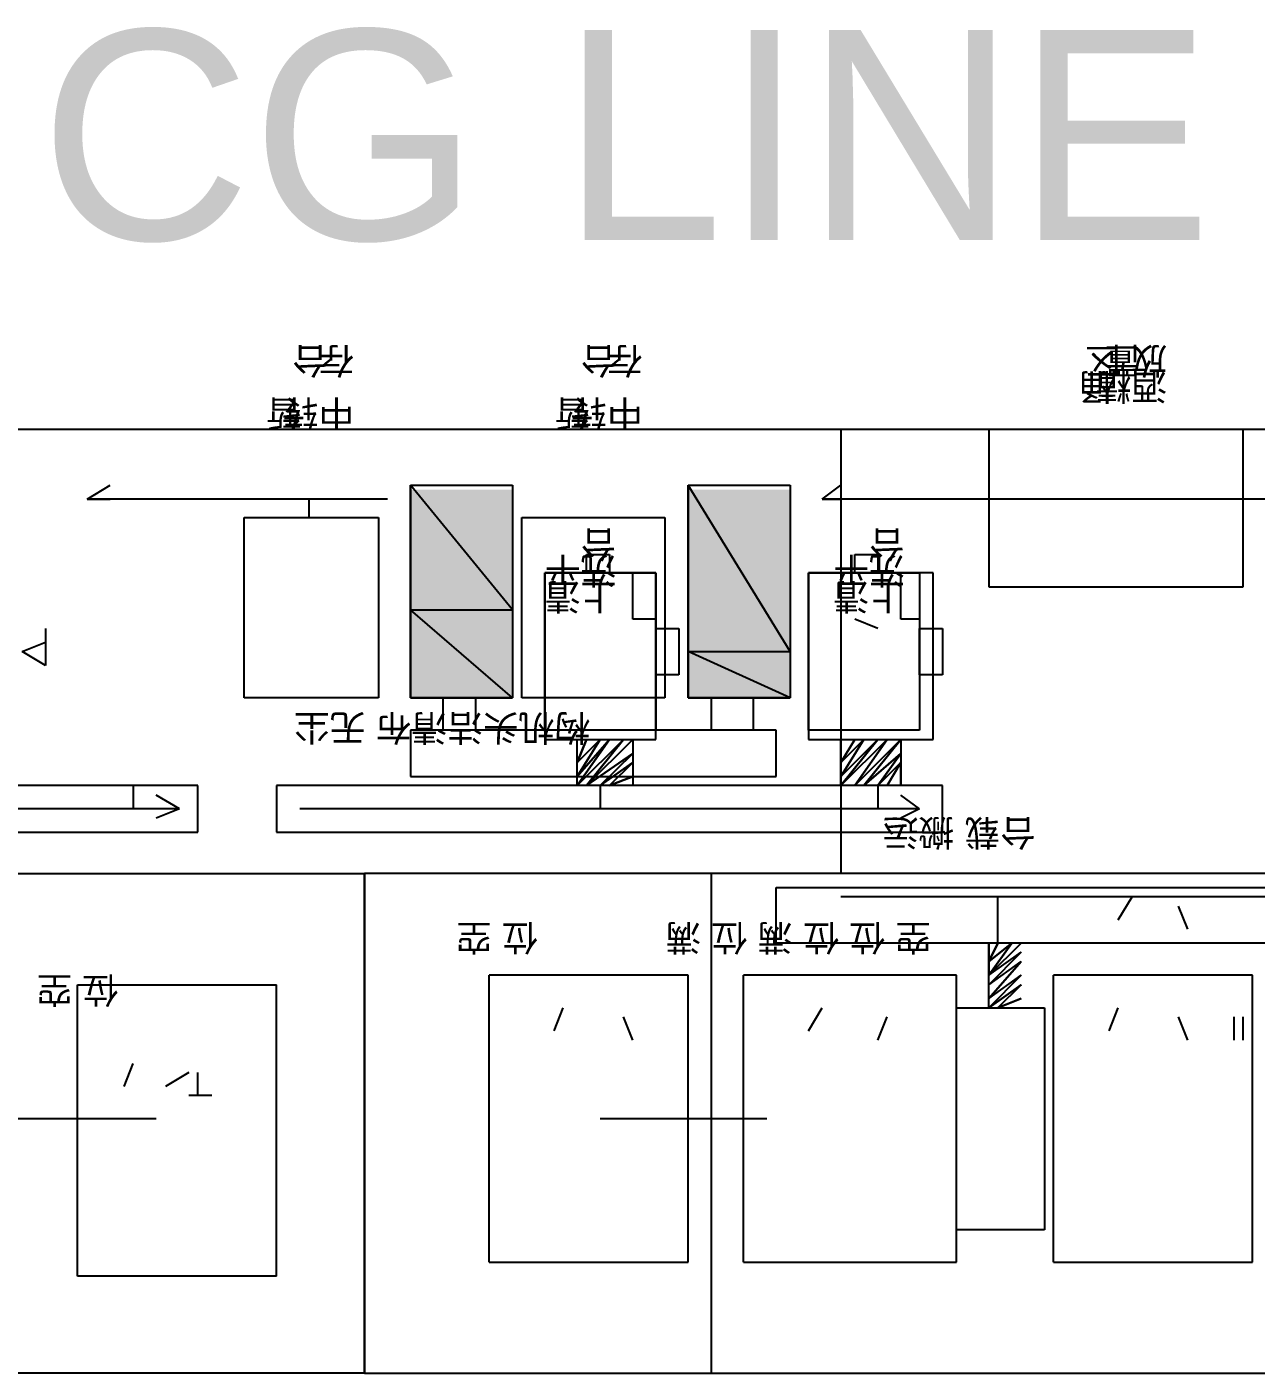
# Model space of a CAD drawing. Header units: millimetres. Extents: x 5 to 415, y 48 to 251.
# Drawn here: x 181.45 to 186.14, y 174.89 to 180.02 of the extents above; entities that cross this region are included whole.
import ezdxf

# ---------------------------------------------------------------- set-up
doc = ezdxf.new("R2010")
doc.units = ezdxf.units.MM
for name, color, linetype in [('H', 7, 'Continuous'), ('P', 7, 'Continuous'), ('T', 7, 'Continuous')]:
    doc.layers.add(name, color=color, linetype=linetype)

msp = doc.modelspace()

# ---------------------------------------------------------------- hatches: boundary and pattern name
at = {"layer": 'H', "linetype": 'Continuous'}
for points in [[(182.915, 177.8), (182.915, 178.259), (183.303, 178.259), (183.303, 177.8), (182.915, 177.8)], [(183.974, 177.624), (183.974, 178.259), (184.362, 178.259), (184.362, 177.624), (183.974, 177.624)], [(182.915, 177.465), (182.915, 177.8), (183.303, 177.8), (183.303, 177.465), (182.915, 177.465)], [(183.974, 177.465), (183.974, 177.624), (184.362, 177.624), (184.362, 177.465), (183.974, 177.465)]]:
    msp.add_hatch(color=256, dxfattribs=at).paths.add_polyline_path(points)

# ---------------------------------------------------------------- linework, layer by layer
at = {"layer": 'P'}
for points in [[(187.995, 178.488), (180.463, 178.488)], [(184.556, 178.488), (184.556, 176.795)], [(186.09, 178.488), (185.12, 178.488)], [(185.12, 178.488), (185.12, 177.888)], [(186.09, 177.888), (186.09, 178.488)], [(181.681, 178.223), (181.769, 178.276)], [(182.915, 178.276), (183.303, 178.276)], [(182.915, 177.465), (182.915, 178.276)], [(183.303, 177.8), (182.915, 178.276)], [(182.915, 178.276), (182.915, 177.8)], [(183.303, 177.8), (182.915, 178.276)], [(182.915, 178.276), (183.303, 178.276)], [(183.303, 178.276), (183.303, 177.465)], [(183.303, 178.276), (183.303, 177.8)], [(183.974, 178.276), (184.362, 178.276)], [(183.974, 177.465), (183.974, 178.276)], [(184.362, 177.641), (183.974, 178.276)], [(183.974, 178.276), (183.974, 177.641)], [(184.362, 177.641), (183.974, 178.276)], [(183.974, 178.276), (184.362, 178.276)], [(184.362, 178.276), (184.362, 177.465)], [(184.362, 178.276), (184.362, 177.641)], [(184.485, 178.223), (184.556, 178.276)], [(182.827, 178.223), (181.681, 178.223)], [(181.681, 178.223), (181.769, 178.223)], [(182.527, 178.223), (182.527, 178.153)], [(188.507, 178.223), (184.485, 178.223)], [(184.485, 178.223), (184.556, 178.223)], [(182.28, 178.153), (182.792, 178.153)], [(182.28, 177.465), (182.28, 178.153)], [(182.792, 178.153), (182.792, 177.465)], [(183.339, 178.153), (183.885, 178.153)], [(183.339, 177.465), (183.339, 178.153)], [(183.885, 178.153), (183.885, 177.465)], [(183.586, 177.941), (183.586, 178.012)], [(183.586, 178.012), (183.674, 178.012)], [(183.674, 178.012), (183.674, 177.941)], [(184.609, 177.941), (184.609, 178.012)], [(184.609, 178.012), (184.697, 178.012)], [(184.697, 178.012), (184.697, 177.941)], [(183.85, 177.941), (183.427, 177.941)], [(183.427, 177.941), (183.427, 177.306)], [(183.427, 177.341), (183.427, 177.941)], [(183.427, 177.941), (183.85, 177.941)], [(183.674, 177.941), (183.586, 177.941)], [(183.762, 177.765), (183.762, 177.941)], [(183.762, 177.941), (183.85, 177.941)], [(183.85, 177.306), (183.85, 177.941)], [(183.85, 177.941), (183.85, 177.341)], [(183.85, 177.941), (183.85, 177.765)], [(184.908, 177.941), (184.432, 177.941)], [(184.432, 177.941), (184.432, 177.306)], [(184.432, 177.341), (184.432, 177.941)], [(184.432, 177.941), (184.856, 177.941)], [(184.697, 177.941), (184.609, 177.941)], [(184.785, 177.765), (184.785, 177.941)], [(184.785, 177.941), (184.856, 177.941)], [(184.856, 177.941), (184.856, 177.341)], [(184.856, 177.941), (184.856, 177.765)], [(184.908, 177.306), (184.908, 177.941)], [(185.12, 177.888), (186.09, 177.888)], [(183.303, 177.465), (182.915, 177.8)], [(182.915, 177.8), (182.915, 177.465)], [(183.303, 177.465), (182.915, 177.8)], [(182.915, 177.8), (183.303, 177.8)], [(182.915, 177.8), (183.303, 177.8)], [(183.303, 177.8), (183.303, 177.465)], [(181.522, 177.729), (181.522, 177.588)], [(183.85, 177.765), (183.762, 177.765)], [(183.85, 177.729), (183.938, 177.729)], [(183.85, 177.553), (183.85, 177.729)], [(183.938, 177.729), (183.938, 177.553)], [(184.697, 177.729), (184.609, 177.765)], [(184.856, 177.765), (184.785, 177.765)], [(184.856, 177.729), (184.944, 177.729)], [(184.856, 177.553), (184.856, 177.729)], [(184.944, 177.729), (184.944, 177.553)], [(181.434, 177.641), (181.522, 177.677)], [(181.522, 177.588), (181.434, 177.641)], [(184.362, 177.465), (183.974, 177.641)], [(183.974, 177.641), (183.974, 177.465)], [(184.362, 177.465), (183.974, 177.641)], [(183.974, 177.641), (184.362, 177.641)], [(183.974, 177.641), (184.362, 177.641)], [(184.362, 177.641), (184.362, 177.465)], [(183.938, 177.553), (183.85, 177.553)], [(184.944, 177.553), (184.856, 177.553)], [(182.792, 177.465), (182.28, 177.465)], [(183.303, 177.465), (182.915, 177.465)], [(182.915, 177.465), (183.303, 177.465)], [(183.039, 177.341), (183.039, 177.465)], [(183.039, 177.465), (183.162, 177.465)], [(183.162, 177.465), (183.162, 177.341)], [(183.885, 177.465), (183.339, 177.465)], [(184.362, 177.465), (183.974, 177.465)], [(183.974, 177.465), (184.362, 177.465)], [(184.062, 177.341), (184.062, 177.465)], [(184.062, 177.465), (184.221, 177.465)], [(184.221, 177.465), (184.221, 177.341)], [(184.309, 177.341), (182.915, 177.341)], [(182.915, 177.341), (182.915, 177.165)], [(183.162, 177.341), (183.039, 177.341)], [(183.85, 177.341), (183.427, 177.341)], [(183.427, 177.306), (183.85, 177.306)], [(183.55, 177.13), (183.55, 177.306)], [(183.55, 177.306), (183.762, 177.306)], [(183.727, 177.306), (183.55, 177.13)], [(183.55, 177.13), (183.727, 177.306)], [(183.727, 177.306), (183.55, 177.13)], [(183.55, 177.13), (183.727, 177.306)], [(183.727, 177.306), (183.55, 177.13)], [(183.55, 177.13), (183.727, 177.306)], [(183.727, 177.306), (183.55, 177.13)], [(183.55, 177.13), (183.727, 177.306)], [(183.727, 177.306), (183.55, 177.13)], [(183.55, 177.13), (183.727, 177.306)], [(183.727, 177.306), (183.55, 177.13)], [(183.55, 177.13), (183.727, 177.306)], [(183.727, 177.306), (183.55, 177.13)], [(183.55, 177.13), (183.727, 177.306)], [(183.727, 177.306), (183.55, 177.13)], [(183.55, 177.13), (183.727, 177.306)], [(183.727, 177.306), (183.55, 177.13)], [(183.55, 177.13), (183.727, 177.306)], [(183.727, 177.306), (183.55, 177.13)], [(183.55, 177.13), (183.727, 177.306)], [(183.727, 177.306), (183.55, 177.13)], [(183.55, 177.13), (183.727, 177.306)], [(183.727, 177.306), (183.55, 177.13)], [(183.55, 177.13), (183.727, 177.306)], [(183.727, 177.306), (183.55, 177.13)], [(183.55, 177.13), (183.727, 177.306)], [(183.727, 177.306), (183.55, 177.13)], [(183.55, 177.13), (183.727, 177.306)], [(183.727, 177.306), (183.55, 177.13)], [(183.55, 177.13), (183.727, 177.306)], [(183.727, 177.306), (183.55, 177.13)], [(183.55, 177.13), (183.727, 177.306)], [(183.727, 177.306), (183.55, 177.13)], [(183.55, 177.13), (183.727, 177.306)], [(183.727, 177.306), (183.55, 177.13)], [(183.55, 177.13), (183.727, 177.306)], [(183.727, 177.306), (183.55, 177.13)], [(183.55, 177.13), (183.727, 177.306)], [(183.727, 177.306), (183.55, 177.13)], [(183.55, 177.13), (183.727, 177.306)], [(183.727, 177.306), (183.55, 177.13)], [(183.55, 177.13), (183.727, 177.306)], [(183.727, 177.306), (183.55, 177.13)], [(183.55, 177.13), (183.674, 177.306)], [(183.674, 177.306), (183.55, 177.13)], [(183.55, 177.13), (183.674, 177.306)], [(183.674, 177.306), (183.55, 177.13)], [(183.55, 177.13), (183.674, 177.306)], [(183.674, 177.306), (183.55, 177.13)], [(183.55, 177.13), (183.674, 177.306)], [(183.674, 177.306), (183.55, 177.13)], [(183.55, 177.13), (183.674, 177.306)], [(183.674, 177.306), (183.55, 177.13)], [(183.55, 177.13), (183.674, 177.306)], [(183.674, 177.306), (183.55, 177.13)], [(183.55, 177.13), (183.674, 177.306)], [(183.674, 177.306), (183.55, 177.13)], [(183.55, 177.13), (183.674, 177.306)], [(183.674, 177.306), (183.55, 177.13)], [(183.55, 177.13), (183.674, 177.306)], [(183.674, 177.306), (183.55, 177.13)], [(183.55, 177.13), (183.674, 177.306)], [(183.674, 177.306), (183.55, 177.13)], [(183.55, 177.13), (183.674, 177.306)], [(183.674, 177.306), (183.55, 177.13)], [(183.55, 177.13), (183.674, 177.306)], [(183.674, 177.306), (183.55, 177.13)], [(183.55, 177.13), (183.674, 177.306)], [(183.674, 177.306), (183.55, 177.13)], [(183.55, 177.13), (183.674, 177.306)], [(183.674, 177.306), (183.55, 177.13)], [(183.55, 177.13), (183.674, 177.306)], [(183.674, 177.306), (183.55, 177.13)], [(183.55, 177.13), (183.674, 177.306)], [(183.674, 177.306), (183.55, 177.13)], [(183.55, 177.13), (183.674, 177.306)], [(183.674, 177.306), (183.55, 177.13)], [(183.55, 177.13), (183.674, 177.306)], [(183.674, 177.306), (183.55, 177.13)], [(183.55, 177.13), (183.674, 177.306)], [(183.674, 177.306), (183.55, 177.13)], [(183.674, 177.306), (183.55, 177.165)], [(183.55, 177.165), (183.674, 177.306)], [(183.674, 177.306), (183.55, 177.165)], [(183.55, 177.165), (183.674, 177.306)], [(183.674, 177.306), (183.55, 177.165)], [(183.55, 177.165), (183.674, 177.306)], [(183.674, 177.306), (183.55, 177.165)], [(183.55, 177.165), (183.674, 177.306)], [(183.674, 177.306), (183.55, 177.165)], [(183.55, 177.165), (183.674, 177.306)], [(183.674, 177.306), (183.55, 177.165)], [(183.55, 177.165), (183.674, 177.306)], [(183.674, 177.306), (183.55, 177.165)], [(183.55, 177.165), (183.674, 177.306)], [(183.674, 177.306), (183.55, 177.165)], [(183.55, 177.165), (183.674, 177.306)], [(183.674, 177.306), (183.55, 177.165)], [(183.55, 177.165), (183.674, 177.306)], [(183.674, 177.306), (183.55, 177.165)], [(183.55, 177.165), (183.674, 177.306)], [(183.674, 177.306), (183.55, 177.165)], [(183.55, 177.165), (183.674, 177.306)], [(183.674, 177.306), (183.55, 177.165)], [(183.55, 177.165), (183.674, 177.306)], [(183.674, 177.306), (183.55, 177.165)], [(183.55, 177.165), (183.674, 177.306)], [(183.638, 177.306), (183.55, 177.165)], [(183.55, 177.165), (183.638, 177.306)], [(183.638, 177.306), (183.55, 177.165)], [(183.55, 177.165), (183.638, 177.306)], [(183.638, 177.306), (183.55, 177.165)], [(183.55, 177.165), (183.638, 177.306)], [(183.638, 177.306), (183.55, 177.165)], [(183.55, 177.165), (183.638, 177.306)], [(183.638, 177.306), (183.55, 177.165)], [(183.55, 177.165), (183.638, 177.306)], [(183.638, 177.306), (183.55, 177.165)], [(183.55, 177.165), (183.638, 177.306)], [(183.638, 177.306), (183.55, 177.165)], [(183.55, 177.165), (183.638, 177.306)], [(183.638, 177.306), (183.55, 177.165)], [(183.55, 177.165), (183.638, 177.306)], [(183.638, 177.306), (183.55, 177.165)], [(183.55, 177.165), (183.638, 177.306)], [(183.638, 177.306), (183.55, 177.165)], [(183.55, 177.165), (183.638, 177.306)], [(183.638, 177.306), (183.55, 177.165)], [(183.55, 177.165), (183.638, 177.306)], [(183.638, 177.306), (183.55, 177.165)], [(183.55, 177.165), (183.638, 177.306)], [(183.638, 177.306), (183.55, 177.165)], [(183.55, 177.165), (183.638, 177.306)], [(183.638, 177.306), (183.55, 177.165)], [(183.55, 177.165), (183.638, 177.306)], [(183.638, 177.306), (183.55, 177.165)], [(183.55, 177.165), (183.638, 177.306)], [(183.638, 177.306), (183.55, 177.165)], [(183.55, 177.165), (183.638, 177.306)], [(183.638, 177.306), (183.55, 177.165)], [(183.55, 177.165), (183.638, 177.306)], [(183.638, 177.306), (183.55, 177.165)], [(183.55, 177.165), (183.638, 177.306)], [(183.638, 177.306), (183.55, 177.165)], [(183.638, 177.306), (183.55, 177.218)], [(183.55, 177.218), (183.638, 177.306)], [(183.638, 177.306), (183.55, 177.218)], [(183.55, 177.218), (183.638, 177.306)], [(183.638, 177.306), (183.55, 177.218)], [(183.55, 177.218), (183.638, 177.306)], [(183.638, 177.306), (183.55, 177.218)], [(183.55, 177.218), (183.638, 177.306)], [(183.638, 177.306), (183.55, 177.218)], [(183.55, 177.218), (183.638, 177.306)], [(183.638, 177.306), (183.55, 177.218)], [(183.55, 177.218), (183.638, 177.306)], [(183.638, 177.306), (183.55, 177.218)], [(183.55, 177.218), (183.638, 177.306)], [(183.638, 177.306), (183.55, 177.218)], [(183.55, 177.218), (183.638, 177.306)], [(183.638, 177.306), (183.55, 177.218)], [(183.55, 177.218), (183.638, 177.306)], [(183.638, 177.306), (183.55, 177.218)], [(183.55, 177.218), (183.638, 177.306)], [(183.638, 177.306), (183.55, 177.218)], [(183.55, 177.218), (183.638, 177.306)], [(183.638, 177.306), (183.55, 177.218)], [(183.55, 177.218), (183.638, 177.306)], [(183.638, 177.306), (183.55, 177.218)], [(183.55, 177.218), (183.638, 177.306)], [(183.638, 177.306), (183.55, 177.218)], [(183.55, 177.218), (183.586, 177.306)], [(183.586, 177.306), (183.55, 177.218)], [(183.55, 177.218), (183.586, 177.306)], [(183.586, 177.306), (183.55, 177.218)], [(183.55, 177.218), (183.586, 177.306)], [(183.586, 177.306), (183.55, 177.218)], [(183.55, 177.218), (183.586, 177.306)], [(183.586, 177.306), (183.55, 177.218)], [(183.55, 177.218), (183.586, 177.306)], [(183.586, 177.306), (183.55, 177.218)], [(183.55, 177.218), (183.586, 177.306)], [(183.586, 177.306), (183.55, 177.218)], [(183.55, 177.218), (183.586, 177.306)], [(183.586, 177.306), (183.55, 177.218)], [(183.55, 177.218), (183.586, 177.306)], [(183.586, 177.306), (183.55, 177.218)], [(183.55, 177.218), (183.586, 177.306)], [(183.586, 177.306), (183.55, 177.218)], [(183.55, 177.218), (183.586, 177.306)], [(183.586, 177.306), (183.55, 177.218)], [(183.55, 177.218), (183.586, 177.306)], [(183.586, 177.306), (183.55, 177.218)], [(183.55, 177.218), (183.586, 177.306)], [(183.586, 177.306), (183.55, 177.218)], [(183.55, 177.218), (183.586, 177.306)], [(183.586, 177.306), (183.55, 177.218)], [(183.55, 177.218), (183.586, 177.306)], [(183.586, 177.306), (183.55, 177.218)], [(183.55, 177.218), (183.586, 177.306)], [(183.586, 177.306), (183.55, 177.218)], [(183.55, 177.218), (183.586, 177.306)], [(183.586, 177.306), (183.55, 177.218)], [(183.55, 177.218), (183.586, 177.306)], [(183.586, 177.306), (183.55, 177.218)], [(183.55, 177.218), (183.586, 177.306)], [(183.586, 177.306), (183.55, 177.218)], [(183.55, 177.218), (183.586, 177.306)], [(183.762, 177.306), (183.586, 177.13)], [(183.586, 177.13), (183.762, 177.306)], [(183.762, 177.306), (183.586, 177.13)], [(183.586, 177.13), (183.762, 177.306)], [(183.762, 177.306), (183.586, 177.13)], [(183.586, 177.13), (183.762, 177.306)], [(183.762, 177.306), (183.586, 177.13)], [(183.586, 177.13), (183.762, 177.306)], [(183.762, 177.306), (183.586, 177.13)], [(183.586, 177.13), (183.762, 177.306)], [(183.762, 177.306), (183.586, 177.13)], [(183.586, 177.13), (183.762, 177.306)], [(183.762, 177.306), (183.586, 177.13)], [(183.586, 177.13), (183.762, 177.306)], [(183.762, 177.306), (183.586, 177.13)], [(183.586, 177.13), (183.762, 177.306)], [(183.762, 177.306), (183.586, 177.13)], [(183.586, 177.13), (183.762, 177.306)], [(183.762, 177.306), (183.586, 177.13)], [(183.586, 177.13), (183.762, 177.306)], [(183.762, 177.306), (183.586, 177.13)], [(183.586, 177.13), (183.762, 177.306)], [(183.727, 177.306), (183.586, 177.13)], [(183.586, 177.13), (183.727, 177.306)], [(183.727, 177.306), (183.586, 177.13)], [(183.586, 177.13), (183.727, 177.306)], [(183.727, 177.306), (183.586, 177.13)], [(183.586, 177.13), (183.727, 177.306)], [(183.727, 177.306), (183.586, 177.13)], [(183.586, 177.13), (183.727, 177.306)], [(183.727, 177.306), (183.586, 177.13)], [(183.586, 177.13), (183.727, 177.306)], [(183.727, 177.306), (183.586, 177.13)], [(183.586, 177.13), (183.727, 177.306)], [(183.727, 177.306), (183.586, 177.13)], [(183.586, 177.13), (183.727, 177.306)], [(183.727, 177.306), (183.586, 177.13)], [(183.586, 177.13), (183.727, 177.306)], [(183.727, 177.306), (183.586, 177.13)], [(183.586, 177.13), (183.727, 177.306)], [(183.727, 177.306), (183.586, 177.13)], [(183.586, 177.13), (183.727, 177.306)], [(183.762, 177.306), (183.762, 177.13)], [(184.221, 177.341), (184.062, 177.341)], [(184.309, 177.165), (184.309, 177.341)], [(184.856, 177.341), (184.432, 177.341)], [(184.432, 177.306), (184.908, 177.306)], [(184.556, 177.13), (184.556, 177.306)], [(184.556, 177.306), (184.785, 177.306)], [(184.732, 177.306), (184.556, 177.13)], [(184.556, 177.13), (184.732, 177.306)], [(184.732, 177.306), (184.556, 177.13)], [(184.556, 177.13), (184.732, 177.306)], [(184.732, 177.306), (184.556, 177.13)], [(184.556, 177.13), (184.732, 177.306)], [(184.732, 177.306), (184.556, 177.13)], [(184.556, 177.13), (184.732, 177.306)], [(184.732, 177.306), (184.556, 177.13)], [(184.556, 177.13), (184.732, 177.306)], [(184.732, 177.306), (184.556, 177.13)], [(184.556, 177.13), (184.732, 177.306)], [(184.732, 177.306), (184.556, 177.13)], [(184.556, 177.13), (184.732, 177.306)], [(184.732, 177.306), (184.556, 177.13)], [(184.556, 177.13), (184.732, 177.306)], [(184.732, 177.306), (184.556, 177.13)], [(184.556, 177.13), (184.732, 177.306)], [(184.732, 177.306), (184.556, 177.13)], [(184.556, 177.13), (184.732, 177.306)], [(184.732, 177.306), (184.556, 177.13)], [(184.556, 177.13), (184.732, 177.306)], [(184.732, 177.306), (184.556, 177.13)], [(184.556, 177.13), (184.732, 177.306)], [(184.732, 177.306), (184.556, 177.13)], [(184.556, 177.13), (184.732, 177.306)], [(184.732, 177.306), (184.556, 177.13)], [(184.556, 177.13), (184.732, 177.306)], [(184.732, 177.306), (184.556, 177.13)], [(184.556, 177.13), (184.732, 177.306)], [(184.732, 177.306), (184.556, 177.13)], [(184.556, 177.13), (184.732, 177.306)], [(184.732, 177.306), (184.556, 177.13)], [(184.556, 177.13), (184.732, 177.306)], [(184.732, 177.306), (184.556, 177.13)], [(184.556, 177.13), (184.732, 177.306)], [(184.732, 177.306), (184.556, 177.13)], [(184.556, 177.13), (184.732, 177.306)], [(184.732, 177.306), (184.556, 177.13)], [(184.556, 177.13), (184.732, 177.306)], [(184.732, 177.306), (184.556, 177.13)], [(184.556, 177.13), (184.732, 177.306)], [(184.732, 177.306), (184.556, 177.13)], [(184.556, 177.13), (184.697, 177.306)], [(184.697, 177.306), (184.556, 177.13)], [(184.556, 177.13), (184.697, 177.306)], [(184.697, 177.306), (184.556, 177.165)], [(184.556, 177.165), (184.697, 177.306)], [(184.697, 177.306), (184.556, 177.165)], [(184.556, 177.165), (184.697, 177.306)], [(184.697, 177.306), (184.556, 177.165)], [(184.556, 177.165), (184.697, 177.306)], [(184.697, 177.306), (184.556, 177.165)], [(184.556, 177.165), (184.697, 177.306)], [(184.697, 177.306), (184.556, 177.165)], [(184.556, 177.165), (184.697, 177.306)], [(184.697, 177.306), (184.556, 177.165)], [(184.556, 177.165), (184.697, 177.306)], [(184.697, 177.306), (184.556, 177.165)], [(184.556, 177.165), (184.697, 177.306)], [(184.697, 177.306), (184.556, 177.165)], [(184.556, 177.165), (184.697, 177.306)], [(184.697, 177.306), (184.556, 177.165)], [(184.556, 177.165), (184.697, 177.306)], [(184.697, 177.306), (184.556, 177.165)], [(184.556, 177.165), (184.697, 177.306)], [(184.697, 177.306), (184.556, 177.165)], [(184.556, 177.165), (184.697, 177.306)], [(184.697, 177.306), (184.556, 177.165)], [(184.556, 177.165), (184.697, 177.306)], [(184.697, 177.306), (184.556, 177.165)], [(184.556, 177.165), (184.697, 177.306)], [(184.697, 177.306), (184.556, 177.165)], [(184.556, 177.165), (184.697, 177.306)], [(184.697, 177.306), (184.556, 177.165)], [(184.556, 177.165), (184.697, 177.306)], [(184.697, 177.306), (184.556, 177.165)], [(184.556, 177.165), (184.697, 177.306)], [(184.697, 177.306), (184.556, 177.165)], [(184.556, 177.165), (184.697, 177.306)], [(184.697, 177.306), (184.556, 177.165)], [(184.556, 177.165), (184.697, 177.306)], [(184.697, 177.306), (184.556, 177.165)], [(184.556, 177.165), (184.697, 177.306)], [(184.697, 177.306), (184.556, 177.165)], [(184.556, 177.165), (184.697, 177.306)], [(184.697, 177.306), (184.556, 177.165)], [(184.556, 177.165), (184.697, 177.306)], [(184.697, 177.306), (184.556, 177.165)], [(184.556, 177.165), (184.697, 177.306)], [(184.697, 177.306), (184.556, 177.165)], [(184.556, 177.165), (184.697, 177.306)], [(184.697, 177.306), (184.556, 177.165)], [(184.556, 177.165), (184.697, 177.306)], [(184.697, 177.306), (184.556, 177.165)], [(184.556, 177.165), (184.697, 177.306)], [(184.697, 177.306), (184.556, 177.165)], [(184.556, 177.165), (184.697, 177.306)], [(184.697, 177.306), (184.556, 177.165)], [(184.556, 177.165), (184.697, 177.306)], [(184.697, 177.306), (184.556, 177.165)], [(184.556, 177.165), (184.697, 177.306)], [(184.697, 177.306), (184.556, 177.165)], [(184.556, 177.165), (184.697, 177.306)], [(184.697, 177.306), (184.556, 177.165)], [(184.556, 177.165), (184.697, 177.306)], [(184.697, 177.306), (184.556, 177.165)], [(184.556, 177.165), (184.644, 177.306)], [(184.644, 177.306), (184.556, 177.165)], [(184.644, 177.306), (184.556, 177.218)], [(184.556, 177.218), (184.644, 177.306)], [(184.644, 177.306), (184.556, 177.218)], [(184.556, 177.218), (184.644, 177.306)], [(184.644, 177.306), (184.556, 177.218)], [(184.556, 177.218), (184.644, 177.306)], [(184.644, 177.306), (184.556, 177.218)], [(184.556, 177.218), (184.644, 177.306)], [(184.644, 177.306), (184.556, 177.218)], [(184.556, 177.218), (184.644, 177.306)], [(184.644, 177.306), (184.556, 177.218)], [(184.556, 177.218), (184.644, 177.306)], [(184.644, 177.306), (184.556, 177.218)], [(184.556, 177.218), (184.644, 177.306)], [(184.644, 177.306), (184.556, 177.218)], [(184.556, 177.218), (184.644, 177.306)], [(184.644, 177.306), (184.556, 177.218)], [(184.556, 177.218), (184.644, 177.306)], [(184.644, 177.306), (184.556, 177.218)], [(184.556, 177.218), (184.644, 177.306)], [(184.644, 177.306), (184.556, 177.218)], [(184.556, 177.218), (184.644, 177.306)], [(184.644, 177.306), (184.556, 177.218)], [(184.556, 177.218), (184.644, 177.306)], [(184.644, 177.306), (184.556, 177.218)], [(184.556, 177.218), (184.644, 177.306)], [(184.644, 177.306), (184.556, 177.218)], [(184.556, 177.218), (184.644, 177.306)], [(184.644, 177.306), (184.556, 177.218)], [(184.556, 177.218), (184.644, 177.306)], [(184.644, 177.306), (184.556, 177.218)], [(184.556, 177.218), (184.644, 177.306)], [(184.644, 177.306), (184.556, 177.218)], [(184.556, 177.218), (184.644, 177.306)], [(184.644, 177.306), (184.556, 177.218)], [(184.556, 177.218), (184.644, 177.306)], [(184.644, 177.306), (184.556, 177.218)], [(184.556, 177.218), (184.644, 177.306)], [(184.644, 177.306), (184.556, 177.218)], [(184.556, 177.218), (184.644, 177.306)], [(184.644, 177.306), (184.556, 177.218)], [(184.556, 177.218), (184.644, 177.306)], [(184.644, 177.306), (184.556, 177.218)], [(184.556, 177.218), (184.644, 177.306)], [(184.644, 177.306), (184.556, 177.218)], [(184.556, 177.218), (184.644, 177.306)], [(184.644, 177.306), (184.556, 177.218)], [(184.556, 177.218), (184.644, 177.306)], [(184.644, 177.306), (184.556, 177.218)], [(184.556, 177.218), (184.644, 177.306)], [(184.644, 177.306), (184.556, 177.218)], [(184.556, 177.218), (184.644, 177.306)], [(184.644, 177.306), (184.556, 177.218)], [(184.556, 177.218), (184.644, 177.306)], [(184.644, 177.306), (184.556, 177.218)], [(184.556, 177.218), (184.644, 177.306)], [(184.644, 177.306), (184.556, 177.218)], [(184.556, 177.218), (184.644, 177.306)], [(184.644, 177.306), (184.556, 177.218)], [(184.556, 177.218), (184.644, 177.306)], [(184.644, 177.306), (184.556, 177.218)], [(184.556, 177.218), (184.644, 177.306)], [(184.609, 177.306), (184.556, 177.218)], [(184.556, 177.218), (184.609, 177.306)], [(184.785, 177.306), (184.609, 177.13)], [(184.609, 177.13), (184.785, 177.306)], [(184.785, 177.306), (184.609, 177.13)], [(184.609, 177.13), (184.785, 177.306)], [(184.785, 177.306), (184.609, 177.13)], [(184.609, 177.13), (184.785, 177.306)], [(184.785, 177.306), (184.609, 177.13)], [(184.609, 177.13), (184.785, 177.306)], [(184.785, 177.306), (184.609, 177.13)], [(184.609, 177.13), (184.785, 177.306)], [(184.785, 177.306), (184.609, 177.13)], [(184.609, 177.13), (184.785, 177.306)], [(184.785, 177.306), (184.609, 177.13)], [(184.609, 177.13), (184.785, 177.306)], [(184.785, 177.306), (184.609, 177.13)], [(184.609, 177.13), (184.785, 177.306)], [(184.785, 177.306), (184.609, 177.13)], [(184.609, 177.13), (184.785, 177.306)], [(184.785, 177.306), (184.609, 177.13)], [(184.609, 177.13), (184.785, 177.306)], [(184.785, 177.306), (184.609, 177.13)], [(184.609, 177.13), (184.785, 177.306)], [(184.785, 177.306), (184.609, 177.13)], [(184.609, 177.13), (184.785, 177.306)], [(184.785, 177.306), (184.609, 177.13)], [(184.609, 177.13), (184.785, 177.306)], [(184.785, 177.306), (184.609, 177.13)], [(184.609, 177.13), (184.785, 177.306)], [(184.785, 177.306), (184.609, 177.13)], [(184.609, 177.13), (184.785, 177.306)], [(184.785, 177.306), (184.609, 177.13)], [(184.609, 177.13), (184.785, 177.306)], [(184.785, 177.306), (184.609, 177.13)], [(184.609, 177.13), (184.785, 177.306)], [(184.785, 177.306), (184.609, 177.13)], [(184.609, 177.13), (184.785, 177.306)], [(184.785, 177.306), (184.609, 177.13)], [(184.609, 177.13), (184.785, 177.306)], [(184.785, 177.306), (184.609, 177.13)], [(184.609, 177.13), (184.785, 177.306)], [(184.785, 177.306), (184.609, 177.13)], [(184.609, 177.13), (184.785, 177.306)], [(184.785, 177.306), (184.609, 177.13)], [(184.609, 177.13), (184.785, 177.306)], [(184.732, 177.306), (184.609, 177.13)], [(184.609, 177.13), (184.732, 177.306)], [(184.732, 177.306), (184.609, 177.13)], [(184.609, 177.13), (184.732, 177.306)], [(184.732, 177.306), (184.609, 177.13)], [(184.609, 177.13), (184.732, 177.306)], [(184.732, 177.306), (184.609, 177.13)], [(184.609, 177.13), (184.732, 177.306)], [(184.732, 177.306), (184.609, 177.13)], [(184.609, 177.13), (184.732, 177.306)], [(184.732, 177.306), (184.609, 177.13)], [(184.609, 177.13), (184.732, 177.306)], [(184.732, 177.306), (184.609, 177.13)], [(184.609, 177.13), (184.732, 177.306)], [(184.732, 177.306), (184.609, 177.13)], [(184.609, 177.13), (184.732, 177.306)], [(184.732, 177.306), (184.609, 177.13)], [(184.609, 177.13), (184.732, 177.306)], [(184.732, 177.306), (184.609, 177.13)], [(184.609, 177.13), (184.732, 177.306)], [(184.644, 177.13), (184.785, 177.306)], [(184.785, 177.306), (184.644, 177.13)], [(184.644, 177.13), (184.785, 177.306)], [(184.785, 177.306), (184.644, 177.13)], [(184.644, 177.13), (184.785, 177.306)], [(184.785, 177.306), (184.644, 177.13)], [(184.644, 177.13), (184.785, 177.306)], [(184.785, 177.306), (184.644, 177.13)], [(184.644, 177.13), (184.785, 177.306)], [(184.785, 177.306), (184.644, 177.13)], [(184.644, 177.13), (184.785, 177.306)], [(184.785, 177.306), (184.644, 177.13)], [(184.644, 177.13), (184.785, 177.306)], [(184.785, 177.306), (184.785, 177.13)], [(183.762, 177.253), (183.586, 177.13)], [(183.586, 177.13), (183.762, 177.253)], [(183.762, 177.253), (183.586, 177.13)], [(183.586, 177.13), (183.762, 177.253)], [(183.762, 177.253), (183.586, 177.13)], [(183.586, 177.13), (183.762, 177.253)], [(183.762, 177.253), (183.586, 177.13)], [(183.586, 177.13), (183.762, 177.253)], [(183.762, 177.253), (183.586, 177.13)], [(183.586, 177.13), (183.762, 177.253)], [(183.762, 177.253), (183.586, 177.13)], [(183.586, 177.13), (183.762, 177.253)], [(183.762, 177.253), (183.586, 177.13)], [(183.586, 177.13), (183.762, 177.253)], [(183.762, 177.253), (183.586, 177.13)], [(183.586, 177.13), (183.762, 177.253)], [(183.762, 177.253), (183.586, 177.13)], [(183.586, 177.13), (183.762, 177.253)], [(183.762, 177.253), (183.586, 177.13)], [(183.586, 177.13), (183.762, 177.253)], [(183.762, 177.253), (183.586, 177.13)], [(183.586, 177.13), (183.762, 177.253)], [(183.638, 177.13), (183.762, 177.253)], [(183.762, 177.253), (183.638, 177.13)], [(183.638, 177.13), (183.762, 177.253)], [(183.762, 177.253), (183.638, 177.13)], [(183.638, 177.13), (183.762, 177.253)], [(183.762, 177.253), (183.638, 177.13)], [(183.638, 177.13), (183.762, 177.253)], [(183.762, 177.253), (183.638, 177.13)], [(183.638, 177.13), (183.762, 177.253)], [(183.762, 177.253), (183.638, 177.13)], [(183.638, 177.13), (183.762, 177.253)], [(183.762, 177.253), (183.638, 177.13)], [(183.638, 177.13), (183.762, 177.253)], [(183.762, 177.253), (183.638, 177.13)], [(183.638, 177.13), (183.762, 177.253)], [(183.762, 177.253), (183.638, 177.13)], [(183.638, 177.13), (183.762, 177.253)], [(183.762, 177.253), (183.638, 177.13)], [(183.638, 177.13), (183.762, 177.253)], [(183.762, 177.253), (183.638, 177.13)], [(183.638, 177.13), (183.762, 177.253)], [(183.762, 177.253), (183.638, 177.13)], [(183.638, 177.13), (183.762, 177.253)], [(183.762, 177.253), (183.638, 177.13)], [(183.638, 177.13), (183.762, 177.253)], [(183.762, 177.253), (183.638, 177.13)], [(183.638, 177.13), (183.762, 177.253)], [(183.762, 177.253), (183.638, 177.13)], [(183.638, 177.13), (183.762, 177.253)], [(183.762, 177.253), (183.638, 177.13)], [(183.638, 177.13), (183.762, 177.253)], [(183.762, 177.253), (183.638, 177.13)], [(183.638, 177.13), (183.762, 177.253)], [(183.762, 177.253), (183.638, 177.13)], [(183.638, 177.13), (183.762, 177.253)], [(183.762, 177.253), (183.638, 177.13)], [(183.638, 177.13), (183.762, 177.253)], [(183.762, 177.253), (183.638, 177.13)], [(183.638, 177.13), (183.762, 177.253)], [(183.762, 177.253), (183.638, 177.13)], [(183.638, 177.13), (183.762, 177.253)], [(184.785, 177.253), (184.644, 177.13)], [(184.644, 177.13), (184.785, 177.253)], [(184.785, 177.253), (184.644, 177.13)], [(184.644, 177.13), (184.785, 177.253)], [(184.785, 177.253), (184.644, 177.13)], [(184.644, 177.13), (184.785, 177.253)], [(184.785, 177.253), (184.644, 177.13)], [(184.644, 177.13), (184.785, 177.253)], [(184.785, 177.253), (184.644, 177.13)], [(184.644, 177.13), (184.785, 177.253)], [(184.785, 177.253), (184.644, 177.13)], [(184.644, 177.13), (184.785, 177.253)], [(184.785, 177.253), (184.644, 177.13)], [(184.644, 177.13), (184.785, 177.253)], [(184.785, 177.253), (184.644, 177.13)], [(184.644, 177.13), (184.785, 177.253)], [(184.785, 177.253), (184.644, 177.13)], [(184.644, 177.13), (184.785, 177.253)], [(184.785, 177.253), (184.644, 177.13)], [(184.644, 177.13), (184.785, 177.253)], [(184.785, 177.253), (184.644, 177.13)], [(184.644, 177.13), (184.785, 177.253)], [(184.785, 177.253), (184.644, 177.13)], [(184.644, 177.13), (184.785, 177.253)], [(184.785, 177.253), (184.644, 177.13)], [(184.644, 177.13), (184.785, 177.253)], [(184.785, 177.253), (184.644, 177.13)], [(184.644, 177.13), (184.785, 177.253)], [(184.785, 177.253), (184.644, 177.13)], [(184.644, 177.13), (184.785, 177.253)], [(184.785, 177.253), (184.644, 177.13)], [(184.644, 177.13), (184.785, 177.253)], [(184.785, 177.253), (184.644, 177.13)], [(184.644, 177.13), (184.785, 177.253)], [(184.785, 177.253), (184.644, 177.13)], [(184.644, 177.13), (184.785, 177.253)], [(184.785, 177.253), (184.644, 177.13)], [(184.644, 177.13), (184.785, 177.253)], [(184.785, 177.253), (184.644, 177.13)], [(184.644, 177.13), (184.785, 177.253)], [(184.785, 177.253), (184.644, 177.13)], [(184.644, 177.13), (184.785, 177.253)], [(184.785, 177.253), (184.644, 177.13)], [(184.644, 177.13), (184.785, 177.253)], [(184.785, 177.253), (184.644, 177.13)], [(184.644, 177.13), (184.785, 177.253)], [(184.785, 177.253), (184.644, 177.13)], [(184.644, 177.13), (184.785, 177.253)], [(184.785, 177.253), (184.644, 177.13)], [(184.644, 177.13), (184.785, 177.253)], [(184.785, 177.253), (184.644, 177.13)], [(184.697, 177.13), (184.785, 177.253)], [(184.785, 177.253), (184.697, 177.13)], [(184.697, 177.13), (184.785, 177.253)], [(184.785, 177.253), (184.697, 177.13)], [(184.697, 177.13), (184.785, 177.253)], [(184.785, 177.253), (184.697, 177.13)], [(184.697, 177.13), (184.785, 177.253)], [(184.785, 177.253), (184.697, 177.13)], [(184.697, 177.13), (184.785, 177.253)], [(184.785, 177.253), (184.697, 177.13)], [(184.697, 177.13), (184.785, 177.253)], [(184.785, 177.253), (184.697, 177.13)], [(183.762, 177.218), (183.638, 177.13)], [(183.638, 177.13), (183.762, 177.218)], [(183.762, 177.218), (183.638, 177.13)], [(183.638, 177.13), (183.762, 177.218)], [(183.762, 177.218), (183.638, 177.13)], [(183.638, 177.13), (183.762, 177.218)], [(183.762, 177.218), (183.638, 177.13)], [(183.638, 177.13), (183.762, 177.218)], [(183.762, 177.218), (183.638, 177.13)], [(183.638, 177.13), (183.762, 177.218)], [(183.762, 177.218), (183.638, 177.13)], [(183.638, 177.13), (183.762, 177.218)], [(183.762, 177.218), (183.638, 177.13)], [(183.638, 177.13), (183.762, 177.218)], [(183.762, 177.218), (183.638, 177.13)], [(183.638, 177.13), (183.762, 177.218)], [(183.762, 177.218), (183.638, 177.13)], [(183.638, 177.13), (183.762, 177.218)], [(183.762, 177.218), (183.638, 177.13)], [(183.638, 177.13), (183.762, 177.218)], [(183.762, 177.218), (183.638, 177.13)], [(183.638, 177.13), (183.762, 177.218)], [(183.762, 177.218), (183.638, 177.13)], [(183.762, 177.218), (183.674, 177.13)], [(183.674, 177.13), (183.762, 177.218)], [(183.762, 177.218), (183.674, 177.13)], [(183.674, 177.13), (183.762, 177.218)], [(183.762, 177.218), (183.674, 177.13)], [(183.674, 177.13), (183.762, 177.218)], [(183.762, 177.218), (183.674, 177.13)], [(183.674, 177.13), (183.762, 177.218)], [(183.762, 177.218), (183.674, 177.13)], [(183.674, 177.13), (183.762, 177.218)], [(183.762, 177.218), (183.674, 177.13)], [(183.674, 177.13), (183.762, 177.218)], [(183.762, 177.218), (183.674, 177.13)], [(183.674, 177.13), (183.762, 177.218)], [(183.762, 177.218), (183.674, 177.13)], [(183.674, 177.13), (183.762, 177.218)], [(183.762, 177.218), (183.674, 177.13)], [(183.674, 177.13), (183.762, 177.218)], [(183.762, 177.218), (183.674, 177.13)], [(183.674, 177.13), (183.762, 177.218)], [(183.762, 177.218), (183.674, 177.13)], [(183.674, 177.13), (183.762, 177.218)], [(183.762, 177.218), (183.674, 177.13)], [(183.674, 177.13), (183.762, 177.218)], [(183.762, 177.218), (183.674, 177.13)], [(183.674, 177.13), (183.762, 177.218)], [(183.762, 177.218), (183.674, 177.13)], [(183.674, 177.13), (183.762, 177.218)], [(183.762, 177.218), (183.674, 177.13)], [(183.674, 177.13), (183.762, 177.218)], [(183.762, 177.218), (183.674, 177.13)], [(183.674, 177.13), (183.762, 177.218)], [(183.762, 177.218), (183.674, 177.13)], [(183.674, 177.13), (183.762, 177.218)], [(183.762, 177.218), (183.674, 177.13)], [(183.674, 177.13), (183.762, 177.218)], [(183.762, 177.218), (183.674, 177.13)], [(183.674, 177.13), (183.762, 177.218)], [(183.762, 177.218), (183.674, 177.13)], [(183.674, 177.13), (183.762, 177.218)], [(183.762, 177.218), (183.674, 177.13)], [(184.785, 177.218), (184.697, 177.13)], [(184.697, 177.13), (184.785, 177.218)], [(184.785, 177.218), (184.697, 177.13)], [(184.697, 177.13), (184.785, 177.218)], [(184.785, 177.218), (184.697, 177.13)], [(184.697, 177.13), (184.785, 177.218)], [(184.785, 177.218), (184.697, 177.13)], [(184.697, 177.13), (184.785, 177.218)], [(184.785, 177.218), (184.697, 177.13)], [(184.697, 177.13), (184.785, 177.218)], [(184.785, 177.218), (184.697, 177.13)], [(184.697, 177.13), (184.785, 177.218)], [(184.785, 177.218), (184.697, 177.13)], [(184.697, 177.13), (184.785, 177.218)], [(184.785, 177.218), (184.697, 177.13)], [(184.697, 177.13), (184.785, 177.218)], [(184.785, 177.218), (184.697, 177.13)], [(184.697, 177.13), (184.785, 177.218)], [(184.785, 177.218), (184.697, 177.13)], [(184.697, 177.13), (184.785, 177.218)], [(184.785, 177.218), (184.697, 177.13)], [(184.697, 177.13), (184.785, 177.218)], [(184.785, 177.218), (184.697, 177.13)], [(184.697, 177.13), (184.785, 177.218)], [(184.785, 177.218), (184.697, 177.13)], [(184.697, 177.13), (184.785, 177.218)], [(184.785, 177.218), (184.697, 177.13)], [(184.697, 177.13), (184.785, 177.218)], [(184.785, 177.218), (184.697, 177.13)], [(184.697, 177.13), (184.785, 177.218)], [(184.785, 177.218), (184.697, 177.13)], [(184.697, 177.13), (184.785, 177.218)], [(184.785, 177.218), (184.697, 177.13)], [(184.697, 177.13), (184.785, 177.218)], [(184.785, 177.218), (184.697, 177.13)], [(184.697, 177.13), (184.785, 177.218)], [(184.785, 177.218), (184.697, 177.13)], [(184.697, 177.13), (184.785, 177.218)], [(184.785, 177.218), (184.697, 177.13)], [(184.697, 177.13), (184.785, 177.218)], [(184.785, 177.218), (184.697, 177.13)], [(184.697, 177.13), (184.785, 177.218)], [(184.785, 177.218), (184.697, 177.13)], [(184.697, 177.13), (184.785, 177.218)], [(184.785, 177.218), (184.697, 177.13)], [(184.697, 177.13), (184.785, 177.218)], [(184.785, 177.218), (184.697, 177.13)], [(184.697, 177.13), (184.785, 177.218)], [(184.785, 177.218), (184.697, 177.13)], [(184.697, 177.13), (184.785, 177.218)], [(184.785, 177.218), (184.697, 177.13)], [(184.785, 177.218), (184.732, 177.13)], [(184.732, 177.13), (184.785, 177.218)], [(184.785, 177.218), (184.732, 177.13)], [(184.732, 177.13), (184.785, 177.218)], [(184.785, 177.218), (184.732, 177.13)], [(184.732, 177.13), (184.785, 177.218)], [(184.785, 177.218), (184.732, 177.13)], [(184.732, 177.13), (184.785, 177.218)], [(184.785, 177.218), (184.732, 177.13)], [(184.732, 177.13), (184.785, 177.218)], [(184.785, 177.218), (184.732, 177.13)], [(184.732, 177.13), (184.785, 177.218)], [(184.785, 177.13), (184.785, 177.218)], [(182.915, 177.165), (184.309, 177.165)], [(183.674, 177.13), (183.762, 177.165)], [(183.762, 177.165), (183.674, 177.13)], [(183.674, 177.13), (183.762, 177.165)], [(183.762, 177.165), (183.674, 177.13)], [(183.674, 177.13), (183.762, 177.165)], [(183.762, 177.165), (183.674, 177.13)], [(183.674, 177.13), (183.762, 177.165)], [(183.762, 177.165), (183.674, 177.13)], [(183.674, 177.13), (183.762, 177.165)], [(183.762, 177.165), (183.674, 177.13)], [(183.674, 177.13), (183.762, 177.165)], [(183.762, 177.165), (183.674, 177.13)], [(183.674, 177.13), (183.762, 177.165)], [(183.762, 177.165), (183.674, 177.13)], [(183.674, 177.13), (183.762, 177.165)], [(183.762, 177.165), (183.674, 177.13)], [(183.674, 177.13), (183.762, 177.165)], [(183.762, 177.165), (183.674, 177.13)], [(183.674, 177.13), (183.762, 177.165)], [(183.762, 177.165), (183.674, 177.13)], [(183.674, 177.13), (183.762, 177.165)], [(182.104, 177.13), (179.864, 177.13)], [(181.857, 177.13), (181.857, 177.042)], [(182.104, 176.953), (182.104, 177.13)], [(184.944, 177.13), (182.404, 177.13)], [(182.404, 177.13), (182.404, 176.953)], [(183.762, 177.13), (183.55, 177.13)], [(183.638, 177.13), (183.638, 177.042)], [(183.762, 177.13), (183.674, 177.13)], [(184.785, 177.13), (184.556, 177.13)], [(184.697, 177.13), (184.697, 177.042)], [(184.944, 176.953), (184.944, 177.13)], [(182.033, 177.042), (181.945, 177.094)], [(184.856, 177.042), (184.785, 177.094)], [(182.033, 177.042), (179.952, 177.042)], [(182.033, 177.042), (181.945, 177.006)], [(184.856, 177.042), (182.492, 177.042)], [(184.856, 177.042), (184.785, 177.006)], [(179.864, 176.953), (182.104, 176.953)], [(182.404, 176.953), (184.944, 176.953)], [(173.267, 176.795), (182.739, 176.795)], [(182.739, 176.795), (182.739, 174.89)], [(187.995, 176.795), (182.739, 176.795)], [(182.739, 174.89), (182.739, 176.795)], [(184.062, 174.89), (184.062, 176.795)], [(184.309, 176.53), (184.309, 176.742)], [(184.309, 176.742), (187.784, 176.742)], [(186.937, 176.706), (184.556, 176.706)], [(185.155, 176.53), (185.155, 176.706)], [(185.614, 176.618), (185.667, 176.706)], [(185.879, 176.583), (185.843, 176.671)], [(187.784, 176.53), (184.309, 176.53)], [(185.12, 176.283), (185.12, 176.53)], [(185.12, 176.53), (185.12, 176.407)], [(185.12, 176.459), (185.155, 176.53)], [(185.155, 176.53), (185.12, 176.459)], [(185.12, 176.459), (185.155, 176.53)], [(185.155, 176.53), (185.12, 176.459)], [(185.12, 176.459), (185.155, 176.53)], [(185.155, 176.53), (185.12, 176.459)], [(185.12, 176.459), (185.155, 176.53)], [(185.155, 176.53), (185.12, 176.459)], [(185.12, 176.459), (185.155, 176.53)], [(185.155, 176.53), (185.12, 176.459)], [(185.12, 176.459), (185.155, 176.53)], [(185.155, 176.53), (185.12, 176.459)], [(185.12, 176.459), (185.155, 176.53)], [(185.155, 176.53), (185.12, 176.459)], [(185.12, 176.459), (185.208, 176.53)], [(185.208, 176.53), (185.12, 176.459)], [(185.12, 176.459), (185.208, 176.53)], [(185.208, 176.53), (185.12, 176.459)], [(185.12, 176.459), (185.208, 176.53)], [(185.208, 176.53), (185.12, 176.459)], [(185.12, 176.459), (185.208, 176.53)], [(185.208, 176.53), (185.12, 176.459)], [(185.12, 176.459), (185.208, 176.53)], [(185.208, 176.53), (185.12, 176.459)], [(185.12, 176.459), (185.208, 176.53)], [(185.208, 176.53), (185.12, 176.459)], [(185.12, 176.459), (185.208, 176.53)], [(185.208, 176.53), (185.12, 176.459)], [(185.12, 176.459), (185.208, 176.53)], [(185.208, 176.53), (185.12, 176.459)], [(185.12, 176.459), (185.208, 176.53)], [(185.208, 176.53), (185.12, 176.459)], [(185.12, 176.459), (185.208, 176.53)], [(185.208, 176.53), (185.12, 176.459)], [(185.12, 176.459), (185.208, 176.53)], [(185.208, 176.53), (185.12, 176.459)], [(185.12, 176.459), (185.208, 176.53)], [(185.208, 176.53), (185.12, 176.459)], [(185.12, 176.407), (185.208, 176.53)], [(185.208, 176.53), (185.12, 176.407)], [(185.12, 176.407), (185.208, 176.53)], [(185.208, 176.53), (185.12, 176.407)], [(185.12, 176.407), (185.208, 176.53)], [(185.208, 176.53), (185.12, 176.407)], [(185.12, 176.407), (185.208, 176.53)], [(185.208, 176.53), (185.12, 176.407)], [(185.12, 176.407), (185.208, 176.53)], [(185.208, 176.53), (185.12, 176.407)], [(185.12, 176.407), (185.208, 176.53)], [(185.208, 176.53), (185.12, 176.407)], [(185.12, 176.407), (185.208, 176.53)], [(185.208, 176.53), (185.12, 176.407)], [(185.12, 176.407), (185.244, 176.53)], [(185.244, 176.53), (185.12, 176.407)], [(185.12, 176.407), (185.244, 176.53)], [(185.244, 176.53), (185.12, 176.407)], [(185.12, 176.407), (185.244, 176.53)], [(185.244, 176.53), (185.12, 176.407)], [(185.12, 176.407), (185.244, 176.53)], [(185.244, 176.53), (185.12, 176.407)], [(185.12, 176.407), (185.244, 176.53)], [(185.244, 176.53), (185.12, 176.407)], [(185.12, 176.407), (185.244, 176.53)], [(185.244, 176.53), (185.12, 176.407)], [(185.12, 176.407), (185.244, 176.53)], [(185.244, 176.53), (185.12, 176.407)], [(185.12, 176.407), (185.244, 176.53)], [(185.244, 176.53), (185.12, 176.407)], [(185.12, 176.407), (185.244, 176.53)], [(185.244, 176.53), (185.12, 176.407)], [(185.12, 176.407), (185.244, 176.53)], [(185.244, 176.53), (185.12, 176.407)], [(185.12, 176.407), (185.244, 176.53)], [(185.244, 176.53), (185.12, 176.407)], [(185.12, 176.407), (185.244, 176.53)], [(185.244, 176.53), (185.12, 176.407)], [(185.12, 176.407), (185.244, 176.495)], [(185.244, 176.495), (185.12, 176.371)], [(185.12, 176.371), (185.244, 176.495)], [(185.244, 176.495), (185.12, 176.371)], [(185.12, 176.371), (185.244, 176.495)], [(185.244, 176.495), (185.12, 176.371)], [(185.12, 176.371), (185.244, 176.495)], [(185.244, 176.495), (185.12, 176.371)], [(185.12, 176.371), (185.244, 176.495)], [(185.244, 176.495), (185.12, 176.371)], [(185.12, 176.371), (185.244, 176.495)], [(185.244, 176.495), (185.12, 176.371)], [(185.12, 176.371), (185.244, 176.495)], [(185.244, 176.495), (185.12, 176.371)], [(185.12, 176.371), (185.244, 176.495)], [(185.244, 176.495), (185.12, 176.371)], [(185.12, 176.371), (185.244, 176.495)], [(185.244, 176.495), (185.12, 176.371)], [(185.12, 176.371), (185.244, 176.495)], [(185.244, 176.495), (185.12, 176.371)], [(185.12, 176.371), (185.244, 176.495)], [(185.244, 176.495), (185.12, 176.371)], [(185.12, 176.371), (185.244, 176.495)], [(185.244, 176.495), (185.12, 176.371)], [(185.12, 176.371), (185.244, 176.495)], [(185.244, 176.495), (185.12, 176.371)], [(185.12, 176.371), (185.244, 176.495)], [(185.244, 176.495), (185.12, 176.371)], [(185.12, 176.371), (185.244, 176.495)], [(185.244, 176.495), (185.12, 176.371)], [(185.12, 176.371), (185.244, 176.495)], [(185.244, 176.495), (185.12, 176.371)], [(185.12, 176.371), (185.244, 176.495)], [(185.244, 176.495), (185.12, 176.371)], [(185.12, 176.371), (185.244, 176.495)], [(185.244, 176.495), (185.12, 176.371)], [(185.12, 176.371), (185.244, 176.495)], [(185.244, 176.495), (185.12, 176.371)], [(185.12, 176.371), (185.244, 176.459)], [(185.244, 176.459), (185.12, 176.318)], [(185.12, 176.318), (185.244, 176.459)], [(185.244, 176.459), (185.12, 176.318)], [(185.12, 176.318), (185.244, 176.459)], [(185.244, 176.459), (185.12, 176.318)], [(185.12, 176.318), (185.244, 176.459)], [(185.244, 176.459), (185.12, 176.318)], [(185.12, 176.318), (185.244, 176.459)], [(185.244, 176.459), (185.12, 176.318)], [(185.12, 176.318), (185.244, 176.459)], [(185.244, 176.459), (185.12, 176.318)], [(185.12, 176.318), (185.244, 176.459)], [(185.244, 176.459), (185.12, 176.318)], [(185.12, 176.318), (185.244, 176.459)], [(185.244, 176.459), (185.12, 176.318)], [(185.12, 176.318), (185.244, 176.459)], [(185.244, 176.459), (185.12, 176.318)], [(185.12, 176.318), (185.244, 176.459)], [(185.244, 176.459), (185.12, 176.318)], [(185.12, 176.318), (185.244, 176.459)], [(185.244, 176.459), (185.12, 176.318)], [(185.12, 176.318), (185.244, 176.459)], [(185.244, 176.459), (185.12, 176.318)], [(185.12, 176.318), (185.244, 176.459)], [(185.244, 176.459), (185.12, 176.318)], [(185.12, 176.318), (185.244, 176.459)], [(185.244, 176.459), (185.12, 176.318)], [(185.12, 176.318), (185.244, 176.459)], [(185.244, 176.459), (185.12, 176.318)], [(185.12, 176.318), (185.244, 176.459)], [(185.244, 176.459), (185.12, 176.318)], [(185.12, 176.318), (185.244, 176.459)], [(185.244, 176.459), (185.12, 176.318)], [(185.12, 176.318), (185.244, 176.459)], [(185.244, 176.459), (185.12, 176.318)], [(185.12, 176.318), (185.244, 176.459)], [(185.244, 176.459), (185.12, 176.318)], [(183.974, 176.407), (183.215, 176.407)], [(183.215, 175.313), (183.215, 176.407)], [(183.974, 175.313), (183.974, 176.407)], [(184.997, 176.407), (184.185, 176.407)], [(184.185, 175.313), (184.185, 176.407)], [(184.997, 175.313), (184.997, 176.407)], [(185.12, 176.318), (185.244, 176.407)], [(185.244, 176.407), (185.12, 176.283)], [(185.12, 176.283), (185.244, 176.407)], [(185.244, 176.407), (185.12, 176.283)], [(185.12, 176.283), (185.244, 176.407)], [(185.244, 176.407), (185.12, 176.283)], [(185.12, 176.283), (185.244, 176.407)], [(185.244, 176.407), (185.12, 176.283)], [(185.12, 176.283), (185.244, 176.407)], [(185.244, 176.407), (185.12, 176.283)], [(185.12, 176.283), (185.244, 176.407)], [(185.244, 176.407), (185.12, 176.283)], [(185.12, 176.283), (185.244, 176.407)], [(185.244, 176.407), (185.12, 176.283)], [(185.12, 176.283), (185.244, 176.407)], [(185.244, 176.407), (185.12, 176.283)], [(185.12, 176.283), (185.244, 176.407)], [(185.244, 176.407), (185.12, 176.283)], [(185.12, 176.283), (185.244, 176.407)], [(185.244, 176.407), (185.12, 176.283)], [(185.12, 176.283), (185.244, 176.407)], [(185.244, 176.407), (185.12, 176.283)], [(185.12, 176.283), (185.244, 176.407)], [(185.244, 176.407), (185.12, 176.283)], [(185.12, 176.283), (185.244, 176.407)], [(185.244, 176.407), (185.12, 176.283)], [(185.12, 176.283), (185.244, 176.407)], [(185.244, 176.407), (185.12, 176.283)], [(185.12, 176.283), (185.244, 176.407)], [(185.244, 176.407), (185.12, 176.283)], [(185.12, 176.283), (185.244, 176.407)], [(185.244, 176.407), (185.12, 176.283)], [(185.12, 176.283), (185.244, 176.407)], [(185.244, 176.407), (185.12, 176.283)], [(185.12, 176.283), (185.244, 176.407)], [(185.244, 176.407), (185.12, 176.283)], [(185.12, 176.283), (185.244, 176.407)], [(185.244, 176.407), (185.12, 176.283)], [(185.12, 176.283), (185.244, 176.407)], [(186.126, 176.407), (185.367, 176.407)], [(185.367, 175.313), (185.367, 176.407)], [(186.126, 175.313), (186.126, 176.407)], [(181.645, 175.26), (181.645, 176.371)], [(181.645, 176.371), (182.404, 176.371)], [(182.404, 175.26), (182.404, 176.371)], [(185.12, 176.283), (185.244, 176.371)], [(185.244, 176.371), (185.12, 176.283)], [(185.12, 176.283), (185.244, 176.371)], [(185.244, 176.371), (185.12, 176.283)], [(185.12, 176.283), (185.244, 176.371)], [(185.244, 176.371), (185.12, 176.283)], [(185.12, 176.283), (185.244, 176.371)], [(185.244, 176.371), (185.12, 176.283)], [(185.12, 176.283), (185.244, 176.371)], [(185.244, 176.371), (185.12, 176.283)], [(185.12, 176.283), (185.244, 176.371)], [(185.244, 176.371), (185.12, 176.283)], [(185.12, 176.283), (185.244, 176.371)], [(185.244, 176.371), (185.12, 176.283)], [(185.12, 176.283), (185.244, 176.371)], [(185.244, 176.371), (185.12, 176.283)], [(185.12, 176.283), (185.244, 176.371)], [(185.244, 176.371), (185.12, 176.283)], [(185.12, 176.283), (185.244, 176.371)], [(185.244, 176.371), (185.12, 176.283)], [(185.12, 176.283), (185.244, 176.371)], [(185.244, 176.371), (185.12, 176.283)], [(185.12, 176.283), (185.244, 176.371)], [(185.244, 176.371), (185.12, 176.283)], [(185.12, 176.283), (185.244, 176.371)], [(185.244, 176.371), (185.155, 176.283)], [(185.155, 176.283), (185.244, 176.371)], [(185.244, 176.371), (185.155, 176.283)], [(185.155, 176.283), (185.244, 176.371)], [(185.244, 176.371), (185.155, 176.283)], [(185.155, 176.283), (185.244, 176.371)], [(185.244, 176.371), (185.155, 176.283)], [(185.155, 176.283), (185.244, 176.371)], [(185.244, 176.371), (185.155, 176.283)], [(185.155, 176.283), (185.244, 176.371)], [(185.244, 176.371), (185.155, 176.283)], [(185.155, 176.283), (185.244, 176.371)], [(185.244, 176.371), (185.155, 176.283)], [(183.462, 176.195), (183.497, 176.283)], [(184.432, 176.195), (184.485, 176.283)], [(184.997, 175.436), (184.997, 176.283)], [(184.997, 176.283), (185.332, 176.283)], [(185.155, 176.283), (185.244, 176.318)], [(185.244, 176.318), (185.155, 176.283)], [(185.155, 176.283), (185.244, 176.318)], [(185.244, 176.318), (185.155, 176.283)], [(185.155, 176.283), (185.244, 176.318)], [(185.244, 176.318), (185.155, 176.283)], [(185.155, 176.283), (185.244, 176.318)], [(185.244, 176.318), (185.155, 176.283)], [(185.155, 176.283), (185.244, 176.318)], [(185.244, 176.318), (185.155, 176.283)], [(185.155, 176.283), (185.244, 176.318)], [(185.244, 176.318), (185.155, 176.283)], [(185.155, 176.283), (185.244, 176.318)], [(185.244, 176.318), (185.155, 176.283)], [(185.155, 176.283), (185.244, 176.318)], [(185.244, 176.318), (185.155, 176.283)], [(185.155, 176.283), (185.244, 176.318)], [(185.244, 176.318), (185.155, 176.283)], [(185.155, 176.283), (185.244, 176.318)], [(185.244, 176.318), (185.155, 176.283)], [(185.155, 176.283), (185.244, 176.318)], [(185.244, 176.318), (185.155, 176.283)], [(185.155, 176.283), (185.244, 176.318)], [(185.244, 176.318), (185.155, 176.283)], [(185.155, 176.283), (185.244, 176.318)], [(185.332, 176.283), (185.332, 175.436)], [(185.579, 176.195), (185.614, 176.283)], [(183.762, 176.16), (183.727, 176.248)], [(184.697, 176.16), (184.732, 176.248)], [(185.879, 176.16), (185.843, 176.248)], [(186.055, 176.248), (186.055, 176.16)], [(186.09, 176.16), (186.09, 176.248)], [(186.126, 176.16), (186.126, 176.248)], [(181.822, 175.983), (181.857, 176.071)], [(182.069, 176.036), (181.98, 175.983)], [(182.104, 175.948), (182.104, 176.036)], [(182.157, 175.948), (182.069, 175.948)], [(181.945, 175.86), (181.257, 175.86)], [(184.273, 175.86), (183.638, 175.86)], [(185.332, 175.436), (184.997, 175.436)], [(183.215, 175.313), (183.974, 175.313)], [(184.185, 175.313), (184.997, 175.313)], [(185.367, 175.313), (186.126, 175.313)], [(182.404, 175.26), (181.645, 175.26)], [(182.739, 174.89), (173.267, 174.89)], [(182.739, 174.89), (189.653, 174.89)]]:
    msp.add_lwpolyline(points, dxfattribs=at)

# ---------------------------------------------------------------- texts
at = {"layer": 'T', "insert": (181.5, 179.2), "char_height": 0.8, "attachment_point": 7}
msp.add_mtext('{\\fArial|b0|i0|c0|p18;CG LINE #2}', dxfattribs=at)
at = {"layer": 'T', "char_height": 0.1, "attachment_point": 1, "rotation": 180}
for s, insert in [('{\\fArial|b0|i0|c0|p18;台}', (182.6, 178.7)), ('{\\fArial|b0|i0|c0|p18;存}', (182.7, 178.7)), ('{\\fArial|b0|i0|c0|p18;台}', (183.7, 178.7)), ('{\\fArial|b0|i0|c0|p18;存}', (183.8, 178.7)), ('{\\fArial|b0|i0|c0|p18;放 区}', (185.8, 178.7)), ('{\\fArial|b0|i0|c0|p18;置}', (185.7, 178.7)), ('{\\fArial|b0|i0|c0|p18;桶}', (185.6, 178.6)), ('{\\fArial|b0|i0|c0|p18;酒精}', (185.8, 178.6)), ('{\\fArial|b0|i0|c0|p18;暂}', (182.5, 178.5)), ('{\\fArial|b0|i0|c0|p18;中转}', (182.7, 178.5)), ('{\\fArial|b0|i0|c0|p18;暂}', (183.6, 178.5)), ('{\\fArial|b0|i0|c0|p18;中转}', (183.8, 178.5)), ('{\\fArial|b0|i0|c0|p18;台}', (183.7, 178)), ('{\\fArial|b0|i0|c0|p18;台}', (184.8, 178)), ('{\\fArial|b0|i0|c0|p18;洗平}', (183.7, 177.9)), ('{\\fArial|b0|i0|c0|p18;洗平}', (184.8, 177.9)), ('{\\fArial|b0|i0|c0|p18;上清}', (183.7, 177.8)), ('{\\fArial|b0|i0|c0|p18;上清}', (184.8, 177.8)), ('{\\fArial|b0|i0|c0|p18;构机头洁清布 无尘}', (183.6, 177.3)), ('{\\fArial|b0|i0|c0|p18;台载 搬运}', (185.3, 176.9)), ('{\\fArial|b0|i0|c0|p18;位 空}', (183.4, 176.5)), ('{\\fArial|b0|i0|c0|p18;空 位 位 满 位 满}', (184.9, 176.5)), ('{\\fArial|b0|i0|c0|p18;位 空}', (181.8, 176.3))]:
    msp.add_mtext(s, dxfattribs=dict(at, insert=insert))

doc.saveas('drawing.dxf')
